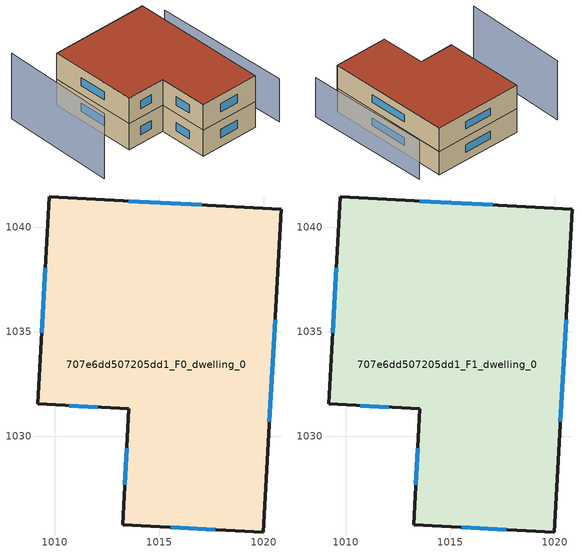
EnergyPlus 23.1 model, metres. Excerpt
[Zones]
707e6dd507205dd1_F0_dwelling_0
 floor ground (EU_floor_Construction): 1020.82,1040.87 1019.98,1025.41 1013.24,1025.78 1013.54,1031.32 1009.2,1031.56 1009.74,1041.47 z0
 wall outside (EU_wall_Construction): 1009.2,1031.56 1013.54,1031.32 1013.24,1025.78 1019.98,1025.41 1020.82,1040.87 1009.74,1041.47 1009.2,1031.56 z0:3
 window (EU_Window_Construction): 1010.69,1031.48 1012.06,1031.4 / 1009.55,1038.07 1009.38,1034.95 / 1017.03,1041.07 1013.53,1041.26 / 1020.27,1030.7 1020.54,1035.58 / 1015.55,1025.65 1017.68,1025.54 / 1013.44,1029.43 1013.35,1027.68 z1.03:1.97
707e6dd507205dd1_F1_dwelling_0
 floor to 707e6dd507205dd1_F0_dwelling_0 (EU_floor_Construction): 1020.82,1040.87 1019.98,1025.41 1013.24,1025.78 1013.54,1031.32 1009.2,1031.56 1009.74,1041.47 z3
 wall outside (EU_wall_Construction): 1009.2,1031.56 1013.54,1031.32 1013.24,1025.78 1019.98,1025.41 1020.82,1040.87 1009.74,1041.47 1009.2,1031.56 z3:6
 window (EU_Window_Construction): 1010.69,1031.48 1012.06,1031.4 / 1009.55,1038.07 1009.38,1034.95 / 1017.03,1041.07 1013.53,1041.26 / 1020.27,1030.7 1020.54,1035.58 / 1015.55,1025.65 1017.68,1025.54 / 1013.44,1029.43 1013.35,1027.68 z4.03:4.97
 roof outside (EU_roof_Construction): 1019.98,1025.41 1020.82,1040.87 1009.74,1041.47 1009.2,1031.56 1013.54,1031.32 1013.24,1025.78 z6
shading: 1022.18,1024.4 1022.78,1039.84 z0:5; 1005.25,1043.02 1004.19,1029.99 z0:7.6
[Building]
EU S2 Campaign: North Axis=0; Terrain=City; Solar Distribution=FullExterior
[Site:Location]
Cape.Town.Intl.AP: Latitude=-33.965; Longitude=18.602; Time Zone=2; Elevation=46
[SizingPeriod:WeatherFileDays]
AnnualSizingPeriod: Begin Month=1; Begin Day of Month=1; End Month=12; End Day of Month=31; Day of Week for Start Day=Monday; Use Weather File Daylight Saving Period=No; Use Weather File Rain and Snow Indicators=No
[MATERIAL]
EU_InternalMass_Material: Roughness=MediumRough; Thickness=0.1; Conductivity=1; Density=1800; Specific Heat=900; Thermal Absorptance=0.9; Solar Absorptance=0.7; Visible Absorptance=0.7
[MATERIAL:NOMASS] Roughness=MediumRough; Thermal Absorptance=0.9; Solar Absorptance=0.7; Visible Absorptance=0.7
Name | Thermal Resistance
EU_wall_NoMass | 0.493876
EU_roof_NoMass | 0.449382
EU_floor_NoMass | 1.25
[WINDOWMATERIAL:SIMPLEGLAZINGSYSTEM]
EU_Window_SimpleGlazing: UFactor=4.4; Solar Heat Gain Coefficient=0.85; Visible Transmittance=0.85
[CONSTRUCTION]
EU_wall_Construction: EU_wall_NoMass
EU_roof_Construction: EU_roof_NoMass
EU_floor_Construction: EU_floor_NoMass
EU_Window_Construction: EU_Window_SimpleGlazing
EU_InternalMass_Construction: EU_InternalMass_Material
[ZONE] Type=1; Multiplier=1; Ceiling Height=autocalculate; Volume=442.976; Floor Area=autocalculate; Part of Total Floor Area=Yes
707e6dd507205dd1_F0_dwelling_0; 707e6dd507205dd1_F1_dwelling_0
[INTERNALMASS] Construction=EU_InternalMass_Construction; Surface Area=147.659
Name | Zone or ZoneList
707e6dd507205dd1_F0_dwelling_0_EU_InternalMass | 707e6dd507205dd1_F0_dwelling_0
707e6dd507205dd1_F1_dwelling_0_EU_InternalMass | 707e6dd507205dd1_F1_dwelling_0
[OTHEREQUIPMENT] Fuel Type=Electricity; Design Level Calculation Method=Watts/Area; Power per Zone Floor Area=1; Fraction Latent=0; Fraction Radiant=0; Fraction Lost=0; Carbon Dioxide Generation Rate=0; EndUse Subcategory=EU_Step8_InternalGains
Name | Zone or ZoneList or Space or SpaceList | Schedule
EU_Step8_InternalGain_707e6dd507205dd1_F0_dwelling_0_f000 | 707e6dd507205dd1_F0_dwelling_0 | EU_Step8_GainSchedule_707e6dd507205dd1_F0_dwelling_0_f000
EU_Step8_InternalGain_707e6dd507205dd1_F1_dwelling_0_f000 | 707e6dd507205dd1_F1_dwelling_0 | EU_Step8_GainSchedule_707e6dd507205dd1_F1_dwelling_0_f000
[ZONEVENTILATION:DESIGNFLOWRATE] Schedule=EU_AlwaysOn; Design Flow Rate Calculation Method=AirChanges/Hour; Air Changes per Hour=0.64; Ventilation Type=Natural; Fan Pressure Rise=0; Fan Total Efficiency=1; Constant Term Coefficient=1; Temperature Term Coefficient=0; Velocity Term Coefficient=0; Velocity Squared Term Coefficient=0; Minimum Indoor Temperature=-100; Maximum Indoor Temperature=100; Delta Temperature=-100; Minimum Outdoor Temperature=-100; Maximum Outdoor Temperature=100; Maximum Wind Speed=40
Name | Zone or ZoneList or Space or SpaceList
EU_ConstantAir_707e6dd507205dd1_F0_dwelling_0 | 707e6dd507205dd1_F0_dwelling_0
EU_ConstantAir_707e6dd507205dd1_F1_dwelling_0 | 707e6dd507205dd1_F1_dwelling_0
[HVACTEMPLATE:THERMOSTAT] Constant Heating Setpoint=20; Constant Cooling Setpoint=50
EU_HeatOnly_707e6dd507205dd1_F0_dwelling_0; EU_HeatOnly_707e6dd507205dd1_F1_dwelling_0
[HVACTEMPLATE:ZONE:IDEALLOADSAIRSYSTEM] System Availability Schedule=EU_AlwaysOn; Maximum Heating Supply Air Temperature=50; Minimum Cooling Supply Air Temperature=13; Maximum Heating Supply Air Humidity Ratio=0.0156; Minimum Cooling Supply Air Humidity Ratio=0.0077; Heating Limit=NoLimit; Cooling Limit=NoLimit; Heating Availability Schedule=EU_AlwaysOn; Cooling Availability Schedule=EU_CoolingOff; Dehumidification Control Type=ConstantSensibleHeatRatio; Cooling Sensible Heat Ratio=0.7; Dehumidification Setpoint=60; Humidification Control Type=None; Humidification Setpoint=30; Outdoor Air Method=None; Outdoor Air Flow Rate per Person=0.00944; Outdoor Air Flow Rate per Zone Floor Area=0; Outdoor Air Flow Rate per Zone=0; Demand Controlled Ventilation Type=None; Outdoor Air Economizer Type=NoEconomizer; Heat Recovery Type=None; Sensible Heat Recovery Effectiveness=0.7; Latent Heat Recovery Effectiveness=0.65
Name | Template Thermostat
707e6dd507205dd1_F0_dwelling_0 | EU_HeatOnly_707e6dd507205dd1_F0_dwelling_0
707e6dd507205dd1_F1_dwelling_0 | EU_HeatOnly_707e6dd507205dd1_F1_dwelling_0
[SIZING:ZONE] Zone Cooling Design Supply Air Temperature Input Method=SupplyAirTemperature; Zone Cooling Design Supply Air Temperature=13; Zone Heating Design Supply Air Temperature Input Method=SupplyAirTemperature; Zone Heating Design Supply Air Temperature=50; Zone Cooling Design Supply Air Humidity Ratio=0.008; Zone Heating Design Supply Air Humidity Ratio=0.008; Cooling Design Air Flow Method=DesignDay; Cooling Design Air Flow Rate=0; Cooling Minimum Air Flow per Zone Floor Area=0.000762; Cooling Minimum Air Flow=0; Cooling Minimum Air Flow Fraction=0.2; Heating Design Air Flow Method=DesignDay; Heating Design Air Flow Rate=0; Heating Maximum Air Flow per Zone Floor Area=0.002032; Heating Maximum Air Flow=0.141576; Heating Maximum Air Flow Fraction=0.3; Account for Dedicated Outdoor Air System=No; Dedicated Outdoor Air System Control Strategy=NeutralSupplyAir; Dedicated Outdoor Air Low Setpoint Temperature for Design=autosize; Dedicated Outdoor Air High Setpoint Temperature for Design=autosize; Zone Load Sizing Method=Sensible Load Only No Latent Load; Zone Latent Cooling Design Supply Air Humidity Ratio Input Method=HumidityRatioDifference; Zone Cooling Design Supply Air Humidity Ratio Difference=0.005; Zone Latent Heating Design Supply Air Humidity Ratio Input Method=HumidityRatioDifference; Zone Humidification Design Supply Air Humidity Ratio Difference=0.005
707e6dd507205dd1_F0_dwelling_0; 707e6dd507205dd1_F1_dwelling_0
[SCHEDULE:CONSTANT]
Name | Hourly Value
EU_AlwaysOn | 1
EU_CoolingOff | 0
[SCHEDULE:FILE] Column Number=1; Rows to Skip at Top=0; Number of Hours of Data=8760; Column Separator=Comma; Interpolate to Timestep=No; Minutes per Item=60; Adjust Schedule for Daylight Savings=Yes
Name | File
EU_Step8_GainSchedule_707e6dd507205dd1_F0_dwelling_0_f000 | ../../schedules/707e6dd507205dd1/707e6dd507205dd1_F0_dwelling_0_f000_gain.csv
EU_Step8_GainSchedule_707e6dd507205dd1_F1_dwelling_0_f000 | ../../schedules/707e6dd507205dd1/707e6dd507205dd1_F1_dwelling_0_f000_gain.csv
